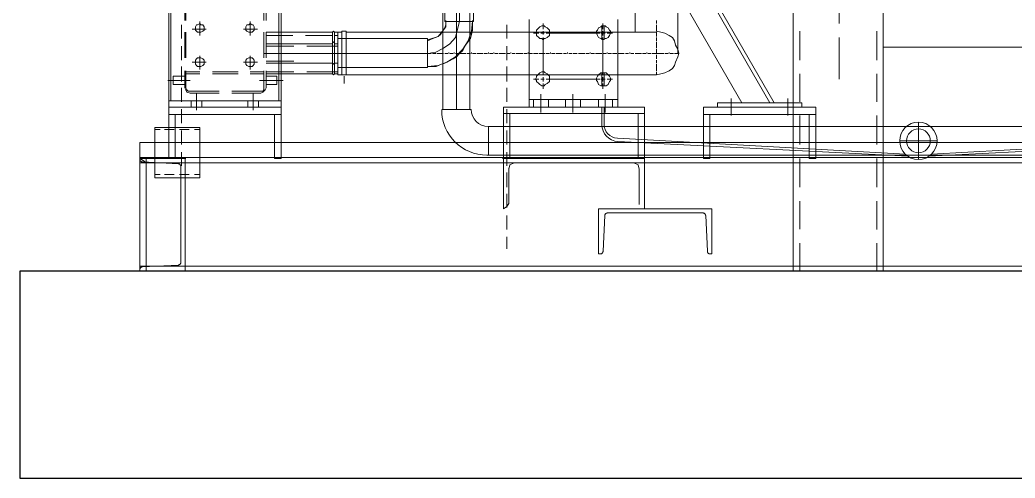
# Model space of a CAD drawing. Header units: metres. Extents: x 397906.3 to 397920.3, y 480840.8 to 480854.5.
# Drawn here: x 397906.266 to 397908.671, y 480840.833 to 480841.94 of the extents above; entities that cross this region are included whole.
import ezdxf

# ---------------------------------------------------------------- set-up
doc = ezdxf.new("R2010")
doc.units = ezdxf.units.M
doc.header["$MEASUREMENT"] = 0
doc.linetypes.add('CENTER2', pattern=[1.125, 0.75, -0.125, 0.125, -0.125])
doc.linetypes.add('HIDDEN', pattern=[0.375, 0.25, -0.125])
for name, color, linetype, lineweight in [('02-ENGINE', 213, 'Continuous', 0), ('03-PIPA', 213, 'Continuous', 0), ('04-RADIATOR', 213, 'Continuous', 0), ('10-SKID-L', 213, 'Continuous', 0), ('10-SKID-U', 213, 'Continuous', 0), ('at_Entity', 7, 'Continuous', 0), ('at_Rect', 7, 'Continuous', 0)]:
    doc.layers.add(name, color=color, linetype=linetype, lineweight=lineweight)

# ---------------------------------------------------------------- blocks, each defined once
blk = doc.blocks.new('WIP-Pump-S')
at = {"layer": '02-ENGINE', "linetype": 'CENTER2', "ltscale": 10}
for p, q in [((5.4498, 0.3183), (5.4498, 0.4248)), ((5.3966, 0.3715), (5.5031, 0.3715))]:
    blk.add_line(p, q, dxfattribs=at)
at = {"layer": '02-ENGINE', "color": 3}
blk.add_line((6.6758, 0.3304), (6.6758, 0.4128), dxfattribs=at)
at = {"layer": '02-ENGINE'}
for points in [[(5.4201, 0.3274), (4.5854, 0.37, -0.399339), (4.5472, 0.4103), (4.5472, 0.4677)], [(4.5533, 0.4677), (4.5533, 0.4115, 0.398109), (4.5837, 0.3792), (5.4127, 0.3334)], [(6.3525, 0.4677), (6.3525, 0.4179, -0.399339), (6.3066, 0.3696), (5.4795, 0.3274)], [(5.4869, 0.3334), (6.3083, 0.3788, 0.398109), (6.3464, 0.4191), (6.3464, 0.4677)]]:
    blk.add_lwpolyline(points, format="xyb", dxfattribs=at)
at = {"layer": '02-ENGINE', "color": 3}
blk.add_lwpolyline([(6.8092, 0.4612), (6.7253, 0.4612)], dxfattribs=at)
at = {"layer": '02-ENGINE'}
for radius in [0.0532, 0.0339]:
    blk.add_circle((5.4498, 0.3715), radius, dxfattribs=at)
at = {"layer": '03-PIPA'}
for p, q in [((6.6769, 0.4128), (4.4872, 0.4128)), ((4.4856, 0.3304), (6.6802, 0.3304))]:
    blk.add_line(p, q, dxfattribs=at)
for points in [[(6.7286, 0.4612), (6.7286, 2.8607, -0.414214), (6.8576, 2.9897), (7.0753, 2.9897)], [(6.806, 0.4595), (6.806, 2.8558, -0.414214), (6.8624, 2.9123), (7.0753, 2.9123)]]:
    blk.add_lwpolyline(points, format="xyb", dxfattribs=at)
at = {"layer": '03-PIPA', "linetype": 'CENTER2', "ltscale": 50}
blk.add_lwpolyline([(6.7673, 0.4612), (6.7673, 2.8607, -0.414214), (6.8576, 2.9509), (7.0753, 2.9509)], format="xyb", dxfattribs=at)
at = {"layer": '03-PIPA'}
for centre, radius in [((6.6769, 0.4612), 0.0484), ((6.6802, 0.4595), 0.129)]:
    blk.add_arc(centre, radius, 270, 0, dxfattribs=at)
at = {"layer": '04-RADIATOR'}
for points in [[(7.2674, 3.2062), (7.2674, 0.4677)], [(7.5876, 0.4677), (7.5876, 3.2062), (7.2674, 3.2062)], [(7.2735, 3.2062), (7.2735, 0.486)], [(7.5815, 0.486), (7.5815, 3.2062)]]:
    blk.add_lwpolyline(points, dxfattribs=at)
at = {"layer": '10-SKID-L'}
for points in [[(5.8615, 0.4799), (7.2491, 2.886)], [(5.8737, 0.4799), (7.2491, 2.8677)], [(5.953, 0.4799), (7.2491, 2.7244)]]:
    blk.add_lwpolyline(points, dxfattribs=at)
at = {"layer": '10-SKID-U'}
for p, q in [((0, 0.3237), (7.67, 0.3237)), ((0, 0.3092), (7.67, 0.3092)), ((0, 0.0145), (7.67, 0.0145)), ((0, 0), (7.67, 0))]:
    blk.add_line(p, q, dxfattribs=at)
at = {"layer": '10-SKID-U', "linetype": 'HIDDEN', "ltscale": 50}
for points in [[(7.5409, 0.3237), (7.67, 0.3237), (7.67, 0.3193, -0.400154), (7.6623, 0.3112), (7.5607, 0.3063, 0.400154), (7.553, 0.2982), (7.553, 0.0254, 0.400154), (7.5607, 0.0174), (7.6623, 0.0125, -0.400154), (7.67, 0.0044), (7.67, 0), (7.5409, 0)], [(6.0391, 0.178), (6.0391, 0.0489), (6.0435, 0.0489, 0.400154), (6.0516, 0.0566), (6.0565, 0.1582, -0.400154), (6.0645, 0.1659), (6.3362, 0.1659, -0.400154), (6.3443, 0.1582), (6.3492, 0.0566, 0.400154), (6.3573, 0.0489), (6.3617, 0.0489), (6.3617, 0.178)]]:
    blk.add_lwpolyline(points, format="xyb", close=True, dxfattribs=at)
at = {"layer": 'at_Entity'}
for points in [[(6.7581, 0.7116), (6.7581, 1.9894)], [(6.7185, 0.7116), (6.7185, 1.8949)], [(6.8008, 0.7116), (6.8008, 1.8949)], [(6.136, 1.1752), (6.136, 0.6202)], [(6.258, 1.1752), (6.258, 0.6812)], [(6.7673, 0.8397), (6.7673, 0.6781)], [(5.6755, 0.7056), (5.6755, 0.7452)], [(7.3101, 0.7147), (7.3101, 0.7635)], [(7.3162, 0.7147), (7.3162, 0.7635)], [(7.5388, 0.7147), (7.5388, 0.7635)], [(7.5419, 0.7147), (7.5419, 0.7635)], [(6.197, 0.7147), (6.197, 0.7056)], [(6.3068, 0.4677), (6.3068, 0.7177)], [(6.5599, 0.4677), (6.5599, 0.7177)], [(6.7185, 0.7116), (6.8008, 0.7116)], [(6.7215, 0.7147), (6.7215, 0.6873), (6.7246, 0.6751), (6.7276, 0.6629), (6.7368, 0.6507), (6.7429, 0.6415), (6.749, 0.6293), (6.7581, 0.6202), (6.7673, 0.611), (6.7764, 0.6049), (6.7886, 0.5988), (6.8008, 0.5927), (6.81, 0.5897), (6.8252, 0.5836), (6.8496, 0.5836)], [(6.7215, 0.7116), (6.7978, 0.7116)], [(6.7215, 0.7116), (6.7246, 0.6842), (6.7337, 0.6568), (6.749, 0.6324), (6.7703, 0.611), (6.7947, 0.5958), (6.8191, 0.5866), (6.8496, 0.5836)], [(6.7581, 0.7116), (6.7642, 0.6903), (6.7703, 0.6659), (6.7856, 0.6476), (6.8039, 0.6354), (6.8283, 0.6232), (6.8496, 0.6202)], [(6.7978, 0.7147), (6.7978, 0.7025), (6.8008, 0.6934), (6.8069, 0.6842), (6.813, 0.6751), (6.8191, 0.669), (6.8283, 0.6659), (6.8374, 0.6629), (6.8496, 0.6598)], [(6.7978, 0.7116), (6.7978, 0.7147)], [(6.7978, 0.7116), (6.7978, 0.7147)], [(6.8496, 0.6568), (6.8344, 0.6629), (6.8191, 0.669), (6.8069, 0.6842), (6.7978, 0.6964), (6.7978, 0.7116)], [(7.3558, 0.672), (7.3558, 0.7116)], [(7.4992, 0.672), (7.4992, 0.7116)], [(5.5688, 0.6842), (5.5688, 0.6019)], [(5.7883, 0.6842), (5.7883, 0.6019)], [(6.197, 0.6842), (6.1848, 0.6812), (6.1726, 0.6781), (6.1604, 0.672), (6.1512, 0.6659), (6.1451, 0.6568), (6.1421, 0.6446), (6.136, 0.6324), (6.1329, 0.6202), (6.136, 0.611), (6.1421, 0.5958), (6.1451, 0.5866), (6.1512, 0.5775), (6.1604, 0.5714), (6.1726, 0.5653), (6.1848, 0.5622), (6.197, 0.5592)], [(6.197, 0.7025), (6.197, 0.6842)], [(6.197, 0.6812), (6.197, 0.672)], [(7.0814, 0.6812), (6.197, 0.6812)], [(6.3495, 0.6995), (6.3434, 0.6995), (6.3403, 0.6964), (6.3342, 0.6934), (6.3312, 0.6873), (6.3281, 0.6842), (6.3281, 0.6781), (6.3312, 0.672), (6.3342, 0.6659), (6.3403, 0.6629), (6.3434, 0.6629), (6.3495, 0.6598), (6.3525, 0.6629), (6.3556, 0.6629), (6.3617, 0.6659), (6.3647, 0.672), (6.3678, 0.6781), (6.3678, 0.6842), (6.3647, 0.6873), (6.3617, 0.6934), (6.3556, 0.6964), (6.3525, 0.6995), (6.3495, 0.6995), (6.3495, 0.6995)], [(6.3464, 0.6995), (6.3464, 0.6598)], [(6.3495, 0.6903), (6.3495, 0.7056)], [(6.3495, 0.672), (6.3495, 0.6842)], [(6.3525, 0.6995), (6.3525, 0.6598)], [(6.5202, 0.6995), (6.5172, 0.6995), (6.5142, 0.6964), (6.5081, 0.6934), (6.502, 0.6873), (6.502, 0.672), (6.5081, 0.6659), (6.5142, 0.6629), (6.5172, 0.6629), (6.5202, 0.6598), (6.5233, 0.6629), (6.5294, 0.6629), (6.5324, 0.6659), (6.5385, 0.672), (6.5385, 0.6781), (6.5416, 0.6781), (6.5385, 0.6842), (6.5385, 0.6873), (6.5324, 0.6934), (6.5294, 0.6964), (6.5233, 0.6995), (6.5202, 0.6995), (6.5202, 0.6995)], [(6.5202, 0.6903), (6.5202, 0.7056)], [(6.5202, 0.6751), (6.5202, 0.6842)], [(6.6239, 0.7025), (6.6239, 0.6629)], [(7.0936, 0.5592), (7.0936, 0.6842), (7.0814, 0.6842), (7.0814, 0.5592), (7.0936, 0.5592), (7.0936, 0.5592)], [(7.1058, 0.6812), (7.0936, 0.6812)], [(7.1058, 0.6812), (7.1058, 0.5622)], [(7.1058, 0.5622), (7.1058, 0.6812)], [(7.1149, 0.6812), (7.1058, 0.6812)], [(7.1149, 0.6812), (7.1058, 0.6812)], [(7.1149, 0.6812), (7.1058, 0.6812)], [(7.1058, 0.6812), (7.1058, 0.5592)], [(7.1149, 0.6812), (7.118, 0.6842), (7.121, 0.6812)], [(7.1149, 0.5622), (7.1149, 0.6812)], [(7.2644, 0.6812), (7.121, 0.6812)], [(7.121, 0.5622), (7.121, 0.6812)], [(7.2644, 0.6812), (7.3101, 0.6812)], [(7.3101, 0.608), (7.3101, 0.6812)], [(7.3162, 0.608), (7.3162, 0.6812)], [(7.3741, 0.6903), (7.3345, 0.6903)], [(7.3558, 0.7056), (7.3589, 0.7025), (7.365, 0.7025), (7.368, 0.6964), (7.368, 0.6873), (7.365, 0.6842), (7.3589, 0.6812), (7.3497, 0.6812), (7.3467, 0.6842), (7.3436, 0.6873), (7.3436, 0.6964), (7.3467, 0.7025), (7.3497, 0.7025), (7.3558, 0.7056), (7.3558, 0.7056)], [(7.5205, 0.6903), (7.4809, 0.6903)], [(7.4992, 0.7056), (7.5053, 0.7025), (7.5083, 0.7025), (7.5114, 0.6964), (7.5114, 0.6873), (7.5083, 0.6842), (7.5053, 0.6812), (7.4961, 0.6812), (7.49, 0.6842), (7.487, 0.6873), (7.487, 0.6964), (7.49, 0.7025), (7.4961, 0.7025), (7.4992, 0.7056), (7.4992, 0.7056)], [(7.5388, 0.608), (7.5388, 0.6812)], [(7.5419, 0.608), (7.5419, 0.6812)], [(7.551, 0.6629), (7.551, 0.7025)], [(5.6755, 0.547), (5.6755, 0.6659)], [(6.197, 0.669), (6.197, 0.672)], [(6.197, 0.6659), (6.197, 0.6568)], [(6.197, 0.6537), (6.197, 0.6354)], [(6.322, 0.6781), (6.3373, 0.6781)], [(6.3434, 0.6781), (6.3556, 0.6781)], [(6.3495, 0.6537), (6.3495, 0.6659)], [(6.3495, 0.5592), (6.3495, 0.6537)], [(6.3586, 0.6781), (6.4959, 0.6781)], [(6.4959, 0.6781), (6.5111, 0.6781)], [(6.5172, 0.6781), (6.5263, 0.6781)], [(6.5202, 0.5714), (6.5202, 0.6659)], [(6.5324, 0.6781), (6.5477, 0.6781)], [(6.8496, 0.6598), (6.8496, 0.6629)], [(7.1058, 0.6629), (6.8496, 0.6629), (6.8496, 0.5805), (7.1058, 0.5805)], [(6.8496, 0.6598), (6.8496, 0.5836)], [(7.1149, 0.672), (7.1058, 0.672)], [(7.1149, 0.672), (7.1058, 0.672)], [(7.1149, 0.672), (7.1058, 0.672)], [(7.1058, 0.5805), (7.1058, 0.6629)], [(7.1149, 0.6507), (7.118, 0.6537), (7.121, 0.6507)], [(7.1973, 0.672), (7.121, 0.672)], [(7.3101, 0.672), (7.2339, 0.672)], [(4.2269, 0.6385), (5.5505, 0.6385)], [(6.197, 0.6324), (6.197, 0.6232)], [(6.6239, 0.6415), (6.6239, 0.6019)], [(6.7673, 0.6446), (6.7673, 0.6141)], [(7.1149, 0.6476), (7.1058, 0.6476)], [(7.1058, 0.6476), (7.1149, 0.6476), (7.1058, 0.6476), (7.1058, 0.6476)], [(7.1942, 0.6415), (7.1058, 0.6415)], [(7.1149, 0.6415), (7.1058, 0.6415)], [(7.1149, 0.6415), (7.1058, 0.6415)], [(7.2644, 0.6476), (7.121, 0.6476)], [(7.3101, 0.6415), (7.2308, 0.6415)], [(7.2644, 0.6476), (7.3101, 0.6476)], [(7.551, 0.6019), (7.551, 0.6415)], [(6.1451, 0.6202), (6.1329, 0.6202)], [(6.1573, 0.6202), (6.1482, 0.6202)], [(6.1604, 0.6202), (6.1604, 0.6232)], [(6.1726, 0.6202), (6.1634, 0.6202)], [(6.2092, 0.6202), (6.1756, 0.6202)], [(6.197, 0.6202), (6.197, 0.6232)], [(6.197, 0.6171), (6.197, 0.608)], [(6.197, 0.6049), (6.197, 0.608)], [(6.197, 0.6019), (6.197, 0.5927)], [(6.2214, 0.6202), (6.2122, 0.6202)], [(6.2244, 0.6202), (6.2244, 0.6232)], [(6.2366, 0.6202), (6.2275, 0.6202)], [(6.258, 0.6202), (6.2397, 0.6202)], [(6.2702, 0.6202), (6.261, 0.6202)], [(6.2732, 0.6202), (6.2732, 0.6232)], [(6.2854, 0.6202), (6.2763, 0.6202)], [(6.3068, 0.6202), (6.2885, 0.6202)], [(6.322, 0.6202), (6.3098, 0.6202)], [(6.3342, 0.6202), (6.3251, 0.6202)], [(6.3373, 0.6202), (6.3373, 0.6232)], [(6.3495, 0.6202), (6.3403, 0.6202)], [(6.3708, 0.6202), (6.3525, 0.6202)], [(6.383, 0.6202), (6.3739, 0.6202)], [(6.3861, 0.6202), (6.3861, 0.6232)], [(6.3983, 0.6202), (6.3891, 0.6202)], [(6.4196, 0.6202), (6.4013, 0.6202)], [(6.4349, 0.6202), (6.4227, 0.6202)], [(6.4471, 0.6202), (6.4379, 0.6202)], [(6.4501, 0.6202), (6.4501, 0.6232)], [(6.4623, 0.6202), (6.4532, 0.6202)], [(6.4837, 0.6202), (6.4654, 0.6202)], [(6.4959, 0.6202), (6.4867, 0.6202)], [(6.4989, 0.6202), (6.4989, 0.6232)], [(6.5111, 0.6202), (6.502, 0.6202)], [(6.5324, 0.6202), (6.5142, 0.6202)], [(6.5477, 0.6202), (6.5355, 0.6202)], [(6.5599, 0.6202), (6.5507, 0.6202)], [(6.5629, 0.6202), (6.5629, 0.6232)], [(6.5751, 0.6202), (6.566, 0.6202)], [(6.5965, 0.6202), (6.5782, 0.6202)], [(6.6087, 0.6202), (6.5995, 0.6202)], [(6.6117, 0.6202), (6.6117, 0.6232)], [(6.6239, 0.6202), (6.6148, 0.6202)], [(6.6453, 0.6202), (6.627, 0.6202)], [(6.6575, 0.6202), (6.6483, 0.6202)], [(6.6605, 0.6202), (6.6605, 0.6232)], [(6.6727, 0.6202), (6.6636, 0.6202)], [(6.6758, 0.6202), (6.6758, 0.6232)], [(6.688, 0.6202), (6.6788, 0.6202)], [(6.7093, 0.6202), (6.691, 0.6202)], [(6.7215, 0.6202), (6.7124, 0.6202)], [(6.7246, 0.6202), (6.7246, 0.6232)], [(6.7368, 0.6202), (6.7276, 0.6202)], [(6.7581, 0.6202), (6.7398, 0.6202)], [(6.7703, 0.6202), (6.7612, 0.6202)], [(6.7734, 0.6202), (6.7734, 0.6232)], [(6.7856, 0.6202), (6.7764, 0.6202)], [(6.7886, 0.6202), (6.7886, 0.6232)], [(6.8008, 0.6202), (6.7917, 0.6202)], [(6.8222, 0.6202), (6.8039, 0.6202)], [(6.8344, 0.6202), (6.8252, 0.6202)], [(6.8374, 0.6202), (6.8374, 0.6232)], [(6.8496, 0.6202), (6.8405, 0.6202)], [(6.8496, 0.6202), (7.1363, 0.6202)], [(6.871, 0.6202), (6.8527, 0.6202)], [(7.1058, 0.6202), (7.3162, 0.6202)], [(7.3101, 0.5988), (7.2308, 0.5988)], [(7.3558, 0.608), (7.3589, 0.608), (7.365, 0.6049), (7.368, 0.6019), (7.368, 0.5897), (7.365, 0.5866), (7.3589, 0.5836), (7.3497, 0.5836), (7.3467, 0.5866), (7.3436, 0.5897), (7.3436, 0.6019), (7.3467, 0.6049), (7.3497, 0.608), (7.3558, 0.608), (7.3558, 0.608)], [(7.3558, 0.6141), (7.3558, 0.5744)], [(7.4992, 0.608), (7.5053, 0.608), (7.5083, 0.6049), (7.5114, 0.6019), (7.5114, 0.5897), (7.5083, 0.5866), (7.5053, 0.5836), (7.4961, 0.5836), (7.49, 0.5866), (7.487, 0.5897), (7.487, 0.6019), (7.49, 0.6049), (7.4961, 0.608), (7.4992, 0.608), (7.4992, 0.608)], [(7.4992, 0.6141), (7.4992, 0.5744)], [(6.197, 0.5897), (6.197, 0.5714)], [(6.197, 0.5683), (6.197, 0.5592)], [(6.5202, 0.5683), (6.5172, 0.5683), (6.5142, 0.5653), (6.5081, 0.5622), (6.502, 0.5561), (6.502, 0.5409), (6.5081, 0.5348), (6.5142, 0.5317), (6.5172, 0.5287), (6.5233, 0.5287), (6.5294, 0.5317), (6.5324, 0.5348), (6.5385, 0.5409), (6.5385, 0.5439), (6.5416, 0.547), (6.5385, 0.5531), (6.5385, 0.5561), (6.5324, 0.5622), (6.5294, 0.5653), (6.5233, 0.5683), (6.5202, 0.5683), (6.5202, 0.5683)], [(6.5202, 0.5592), (6.5202, 0.5714)], [(6.6239, 0.5836), (6.6239, 0.5409)], [(6.8496, 0.5836), (6.8496, 0.5866)], [(6.8496, 0.5836), (6.8496, 0.5866)], [(7.1149, 0.5927), (7.1058, 0.5927)], [(7.1058, 0.5927), (7.1149, 0.5927), (7.1058, 0.5927), (7.1058, 0.5927)], [(7.1149, 0.5683), (7.1058, 0.5683)], [(7.1149, 0.5683), (7.1058, 0.5683)], [(7.1149, 0.5683), (7.1058, 0.5683)], [(7.121, 0.5927), (7.118, 0.5897), (7.1149, 0.5927)], [(7.1942, 0.5683), (7.1149, 0.5683)], [(7.2644, 0.5927), (7.121, 0.5927)], [(7.3101, 0.5683), (7.2308, 0.5683)], [(7.2644, 0.5927), (7.3101, 0.5927)], [(7.3101, 0.5226), (7.3101, 0.5714)], [(7.3162, 0.5226), (7.3162, 0.5714)], [(7.3558, 0.5683), (7.3162, 0.5683)], [(7.3741, 0.5958), (7.3345, 0.5958)], [(7.4626, 0.5683), (7.3894, 0.5683)], [(7.5205, 0.5958), (7.4809, 0.5958)], [(7.5388, 0.5683), (7.4992, 0.5683)], [(7.5388, 0.5226), (7.5388, 0.5714)], [(7.5419, 0.5226), (7.5419, 0.5714)], [(7.551, 0.5409), (7.551, 0.5836)], [(5.5688, 0.5622), (5.5688, 0.4829)], [(5.7883, 0.5622), (5.7883, 0.4829)], [(7.0814, 0.5592), (6.197, 0.5592)], [(6.322, 0.547), (6.3373, 0.547)], [(6.3495, 0.5653), (6.3403, 0.5653), (6.3342, 0.5592), (6.3312, 0.5561), (6.3281, 0.55), (6.3281, 0.5439), (6.3312, 0.5409), (6.3342, 0.5317), (6.3403, 0.5287), (6.3556, 0.5287), (6.3617, 0.5317), (6.3647, 0.5409), (6.3678, 0.5439), (6.3678, 0.55), (6.3647, 0.5561), (6.3617, 0.5592), (6.3556, 0.5653), (6.3495, 0.5653), (6.3495, 0.5653)], [(6.3434, 0.547), (6.3556, 0.547)], [(6.3464, 0.5653), (6.3464, 0.5287)], [(6.3495, 0.5409), (6.3495, 0.5531)], [(6.3525, 0.5653), (6.3525, 0.5287)], [(6.3586, 0.547), (6.4959, 0.547)], [(6.4959, 0.547), (6.5111, 0.547)], [(6.5172, 0.547), (6.5263, 0.547)], [(6.5202, 0.5409), (6.5202, 0.5531)], [(6.5324, 0.547), (6.5477, 0.547)], [(7.0875, 0.5561), (7.0875, 0.5348)], [(7.1058, 0.5592), (7.0936, 0.5592)], [(7.1149, 0.5622), (7.1058, 0.5622)], [(7.1149, 0.5622), (7.1058, 0.5622)], [(7.1149, 0.5622), (7.1058, 0.5622)], [(7.121, 0.5622), (7.118, 0.5592), (7.1149, 0.5622)], [(7.2644, 0.5622), (7.121, 0.5622)], [(7.2613, 0.5439), (7.3284, 0.5439)], [(7.2644, 0.5622), (7.3101, 0.5622)], [(7.3101, 0.5561), (7.2796, 0.5561), (7.2796, 0.5317)], [(7.3558, 0.5622), (7.3162, 0.5622)], [(7.4626, 0.5622), (7.3894, 0.5622)], [(7.5388, 0.5622), (7.4992, 0.5622)], [(7.5907, 0.5439), (7.5266, 0.5439)], [(7.5419, 0.5561), (7.5754, 0.5561), (7.5754, 0.5317)], [(6.3495, 0.5195), (6.3495, 0.5348)], [(6.5202, 0.5195), (6.5202, 0.5348)], [(6.6239, 0.5226), (6.6239, 0.4829)], [(7.2796, 0.5317), (7.3101, 0.5317)], [(7.3253, 0.5073), (7.3192, 0.5104), (7.3131, 0.5165), (7.3101, 0.5226)], [(7.3253, 0.5134), (7.3192, 0.5134), (7.3162, 0.5165), (7.3162, 0.5226)], [(7.3253, 0.5134), (7.4077, 0.5134)], [(7.4443, 0.5134), (7.5266, 0.5134)], [(7.5419, 0.5226), (7.5388, 0.5165), (7.5358, 0.5104), (7.5266, 0.5073)], [(7.5388, 0.5226), (7.5358, 0.5165), (7.5327, 0.5134), (7.5266, 0.5134)], [(7.5754, 0.5317), (7.5419, 0.5317)], [(7.551, 0.4829), (7.551, 0.5226)], [(5.8219, 0.4921), (5.8219, 0.4433)], [(5.9835, 0.4921), (5.9835, 0.4433)], [(6.3068, 0.489), (6.5599, 0.489)], [(6.322, 0.489), (6.322, 0.4677)], [(6.3434, 0.5043), (6.3434, 0.4524)], [(6.3617, 0.489), (6.3617, 0.4677)], [(6.4135, 0.489), (6.4135, 0.4677)], [(6.4349, 0.5043), (6.4349, 0.4524)], [(6.4562, 0.489), (6.4562, 0.4677)], [(6.505, 0.489), (6.505, 0.4677)], [(6.5263, 0.5043), (6.5263, 0.4524)], [(6.5477, 0.489), (6.5477, 0.4677)], [(7.5876, 0.486), (7.2674, 0.486)], [(7.3253, 0.5073), (7.4077, 0.5073)], [(7.3314, 0.486), (7.3314, 0.4677)], [(7.3467, 0.5073), (7.3467, 0.4585)], [(7.3619, 0.486), (7.3619, 0.4677)], [(7.4443, 0.5073), (7.5266, 0.5073)], [(7.4931, 0.486), (7.4931, 0.4677)], [(7.5083, 0.5073), (7.5083, 0.4585)], [(7.5236, 0.486), (7.5236, 0.4677)], [(6.0628, 0.4463), (6.0628, 0.3213), (6.0445, 0.3213), (6.0445, 0.4463), (6.0628, 0.4463), (5.7426, 0.4463), (5.7426, 0.4677), (6.0628, 0.4677), (6.0628, 0.4463), (6.0628, 0.4463)], [(6.6331, 0.4494), (6.6331, 0.3213), (6.6148, 0.3213), (6.6148, 0.4494), (6.6331, 0.4494), (6.2305, 0.4494), (6.2305, 0.4677), (6.6331, 0.4677), (6.6331, 0.4494), (6.6331, 0.4494)], [(6.3068, 0.4677), (6.5599, 0.4677)], [(6.6239, 0.4616), (6.6239, 0.4219)], [(7.5876, 0.4677), (7.2674, 0.4677)], [(7.5876, 0.4463), (7.5876, 0.3213), (7.5693, 0.3213), (7.5693, 0.4463), (7.5876, 0.4463), (7.2674, 0.4463), (7.2674, 0.4677), (7.5876, 0.4677), (7.5876, 0.4463), (7.5876, 0.4463)], [(7.5876, 0.4677), (7.2796, 0.4677)], [(7.551, 0.4219), (7.551, 0.4616)], [(5.5688, 0.4433), (5.5688, 0.3609)], [(5.7883, 0.4433), (5.7883, 0.3609)], [(6.6239, 0.4006), (6.6239, 0.3609)], [(7.4992, 0.4036), (7.5144, 0.4036)], [(7.5297, 0.4036), (7.5571, 0.4036)], [(7.551, 0.3609), (7.551, 0.4006)], [(7.5724, 0.4036), (7.5998, 0.4036)], [(7.612, 0.4036), (7.6273, 0.4036)], [(5.5688, 0.3213), (5.5688, 0.239)], [(5.7883, 0.3213), (5.7883, 0.239)], [(6.2305, 0.3213), (6.3068, 0.3213)], [(6.6331, 0.3213), (6.2305, 0.3213), (6.2305, 0.178)], [(6.3434, 0.3213), (6.4166, 0.3213)], [(6.4532, 0.3213), (6.5233, 0.3213)], [(6.5599, 0.3213), (6.6361, 0.3213)], [(6.6239, 0.3396), (6.6239, 0.3)], [(6.6331, 0.3213), (6.6331, 0.178)], [(7.5388, 0.3213), (7.67, 0.3213)], [(7.551, 0.3), (7.551, 0.3396)], [(7.67, 0), (7.67, 0.3213), (7.6151, 0.3213)], [(7.6517, 0), (7.6517, 0.3213), (7.6517, 0), (7.6517, 0.3213)], [(7.6517, 0.3091), (7.6608, 0.3152), (7.67, 0.3213)], [(7.67, 0), (7.67, 0.3213)], [(7.67, 0.3183), (7.67, 0.3213)], [(6.261, 0.3091), (6.2488, 0.303), (6.2458, 0.2908)], [(6.2458, 0.2908), (6.2458, 0.1902)], [(6.258, 0.3091), (6.6056, 0.3091)], [(6.6178, 0.2908), (6.6148, 0.303), (6.6026, 0.3091)], [(6.6178, 0.2939), (6.6178, 0.1932)], [(7.5663, 0.3091), (7.6517, 0.3091)], [(6.6239, 0.2817), (6.6239, 0.239)], [(7.4992, 0.2756), (7.5144, 0.2756)], [(7.5297, 0.2756), (7.5571, 0.2756)], [(7.5724, 0.2756), (7.5998, 0.2756)], [(7.612, 0.2756), (7.6273, 0.2756)], [(6.2305, 0.2329), (6.2305, 0.178), (6.2397, 0.178)], [(5.5688, 0.1993), (5.5688, 0.1189)], [(5.7883, 0.1993), (5.7883, 0.12)], [(6.6239, 0.2207), (6.6239, 0.181)], [(6.6178, 0.1932), (6.6239, 0.1841), (6.6331, 0.178)], [(6.6239, 0.1586), (6.6239, 0.1189)], [(6.6239, 0.0976), (6.6239, 0.064)], [(5.5688, 0.0793), (5.5688, 0)], [(5.7883, 0.0793), (5.7883, 0)], [(7.6517, 0.0793), (7.6517, 0.0701)]]:
    blk.add_lwpolyline(points, dxfattribs=at)
at = {"layer": 'at_Rect'}
for p, q in [((5.5505, 0.9251), (5.5505, 0)), ((5.8066, 0), (5.8066, 0.9251)), ((5.7822, 0.4799), (6.0232, 0.4799)), ((5.7822, 0.4799), (5.7822, 0.4677)), ((6.0232, 0.4677), (5.7822, 0.4677)), ((6.0232, 0.4677), (6.0232, 0.4799)), ((5.7426, 0.4463), (5.7609, 0.4463)), ((5.7426, 0.4463), (5.7426, 0.3213)), ((5.7609, 0.3213), (5.7609, 0.4463)), ((6.2305, 0.4494), (6.2488, 0.4494)), ((6.2305, 0.4494), (6.2305, 0.3213)), ((6.2488, 0.3213), (6.2488, 0.4494)), ((7.2674, 0.4463), (7.2857, 0.4463)), ((7.2674, 0.4463), (7.2674, 0.3213)), ((7.2857, 0.3213), (7.2857, 0.4463)), ((7.4992, 0.4097), (7.6273, 0.4097)), ((7.4992, 0.4097), (7.4992, 0.2664)), ((7.6273, 0.2664), (7.6273, 0.4097)), ((0, 0.367), (7.67, 0.367)), ((7.67, 0), (7.67, 0.367)), ((5.7609, 0.3213), (5.7426, 0.3213)), ((6.2488, 0.3213), (6.2305, 0.3213)), ((7.2857, 0.3213), (7.2674, 0.3213)), ((7.67, 0), (7.67, 0.3213)), ((7.6273, 0.2664), (7.4992, 0.2664)), ((7.67, 0), (0, 0)), ((7.67, 0), (0, 0))]:
    blk.add_line(p, q, dxfattribs=at)

msp = doc.modelspace()

# ---------------------------------------------------------------- linework, layer by layer
at = {"elevation": 7.622}
msp.add_lwpolyline([(397906.2662, 480841.3334), (397906.2662, 480840.8334), (397913.3462, 480840.8334), (397913.3462, 480841.3334)], close=True, dxfattribs=at)

# ---------------------------------------------------------------- block references
at = {"xscale": -0.8474630183703425, "yscale": 0.8474630183703425, "zscale": 0.8474630183703425}
msp.add_blockref('WIP-Pump-S', (397913.0562, 480841.3334, 7.622), dxfattribs=at)

doc.saveas('drawing.dxf')
